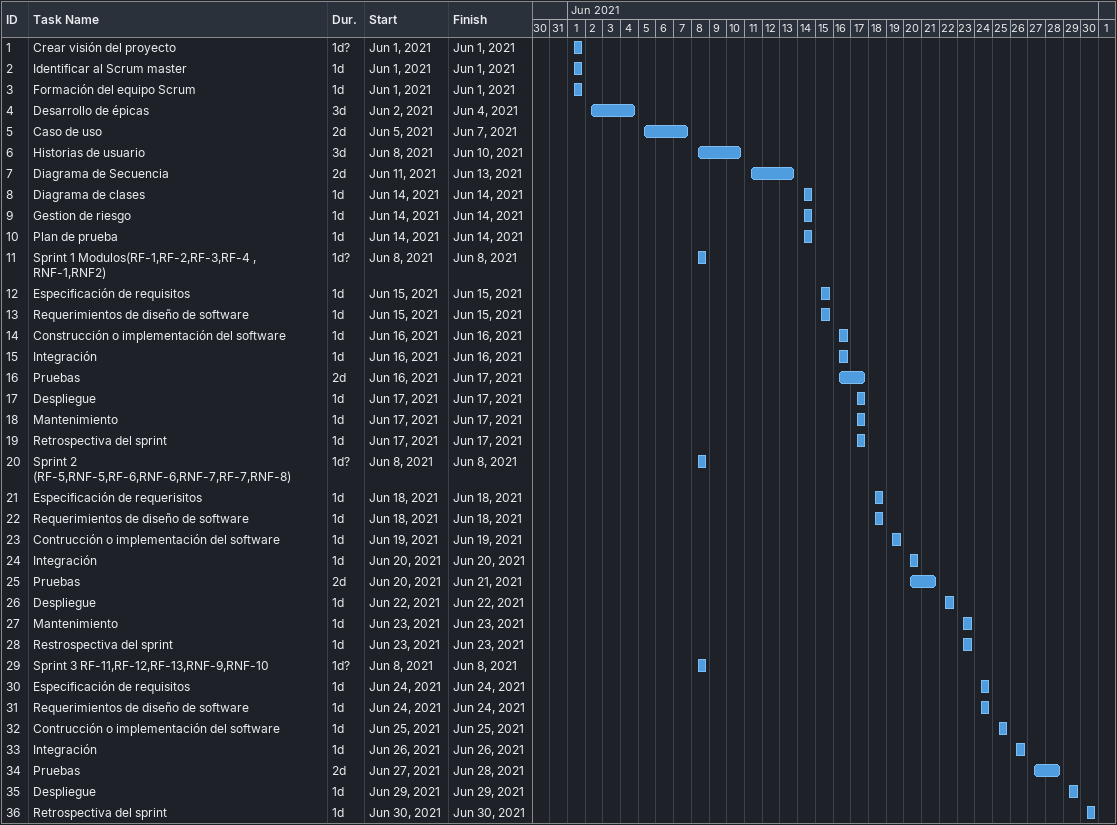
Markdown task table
| ID | Task | Duration | Start | Finish |
|---|---|---|---|---|
| 1 | Crear visión del proyecto | 1d? | 2021-06-01 | 2021-06-01 |
| 2 | Identificar al Scrum master | 1d | 2021-06-01 | 2021-06-01 |
| 3 | Formación del equipo Scrum | 1d | 2021-06-01 | 2021-06-01 |
| 4 | Desarrollo de épicas | 3d | 2021-06-02 | 2021-06-04 |
| 5 | Caso de uso | 2d | 2021-06-05 | 2021-06-07 |
| 6 | Historias de usuario | 3d | 2021-06-08 | 2021-06-10 |
| 7 | Diagrama de Secuencia | 2d | 2021-06-11 | 2021-06-13 |
| 8 | Diagrama de clases | 1d | 2021-06-14 | 2021-06-14 |
| 9 | Gestion de riesgo | 1d | 2021-06-14 | 2021-06-14 |
| 10 | Plan de prueba | 1d | 2021-06-14 | 2021-06-14 |
| 11 | Sprint 1 Modulos(RF-1,RF-2,RF-3,RF-4 , RNF-1,RNF2) | 1d? | 2021-06-08 | 2021-06-08 |
| 12 | Especificación de requisitos | 1d | 2021-06-15 | 2021-06-15 |
| 13 | Requerimientos de diseño de software | 1d | 2021-06-15 | 2021-06-15 |
| 14 | Construcción o implementación del software | 1d | 2021-06-16 | 2021-06-16 |
| 15 | Integración | 1d | 2021-06-16 | 2021-06-16 |
| 16 | Pruebas | 2d | 2021-06-16 | 2021-06-17 |
| 17 | Despliegue | 1d | 2021-06-17 | 2021-06-17 |
| 18 | Mantenimiento | 1d | 2021-06-17 | 2021-06-17 |
| 19 | Retrospectiva del sprint | 1d | 2021-06-17 | 2021-06-17 |
| 20 | Sprint 2 (RF-5,RNF-5,RF-6,RNF-6,RNF-7,RF-7,RNF-8) | 1d? | 2021-06-08 | 2021-06-08 |
| 21 | Especificación de requerisitos | 1d | 2021-06-18 | 2021-06-18 |
| 22 | Requerimientos de diseño de software | 1d | 2021-06-18 | 2021-06-18 |
| 23 | Contrucción o implementación del software | 1d | 2021-06-19 | 2021-06-19 |
| 24 | Integración | 1d | 2021-06-20 | 2021-06-20 |
| 25 | Pruebas | 2d | 2021-06-20 | 2021-06-21 |
| 26 | Despliegue | 1d | 2021-06-22 | 2021-06-22 |
| 27 | Mantenimiento | 1d | 2021-06-23 | 2021-06-23 |
| 28 | Restrospectiva del sprint | 1d | 2021-06-23 | 2021-06-23 |
| 29 | Sprint 3 RF-11,RF-12,RF-13,RNF-9,RNF-10 | 1d? | 2021-06-08 | 2021-06-08 |
| 30 | Especificación de requisitos | 1d | 2021-06-24 | 2021-06-24 |
| 31 | Requerimientos de diseño de software | 1d | 2021-06-24 | 2021-06-24 |
| 32 | Contrucción o implementación del software | 1d | 2021-06-25 | 2021-06-25 |
| 33 | Integración | 1d | 2021-06-26 | 2021-06-26 |
| 34 | Pruebas | 2d | 2021-06-27 | 2021-06-28 |
| 35 | Despliegue | 1d | 2021-06-29 | 2021-06-29 |
| 36 | Retrospectiva del sprint | 1d | 2021-06-30 | 2021-06-30 |
